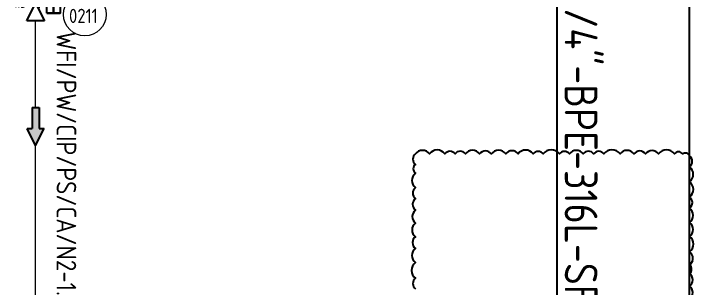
# Model space of a CAD drawing. Header units: millimetres. Extents: x -68339142 to 208, y -167 to 82456658.
# Drawn here: x -68333498 to -68332937, y 82448937 to 82449163 of the extents above; entities that cross this region are included whole.
import ezdxf

# ---------------------------------------------------------------- set-up
doc = ezdxf.new("R2010")
doc.units = ezdxf.units.MM
doc.header["$MEASUREMENT"] = 0
doc.layers.add('AM_8', color=1, linetype='Continuous', lineweight=15)
doc.layers.add('图层01注射用水WFI', color=3, linetype='Continuous', lineweight=5)
for name, color, linetype in [('WFI', 100, 'Continuous'), ('压缩空气', 130, 'Continuous'), ('文字', 1, 'Continuous'), ('機器', 7, 'Continuous')]:
    doc.layers.add(name, color=color, linetype=linetype)
doc.styles.get("Standard").update_dxf_attribs({"font": 'gbenor.shx', "bigfont": 'gbcbig.shx'})

# ---------------------------------------------------------------- blocks, each defined once
blk = doc.blocks.new('*U331')
at = {"color": 0}
for p, q in [((5.62, 11.25), (-5.63, 11.25)), ((-5.63, 11.25), (0, 0)), ((0, 0), (5.62, 11.25)), ((7.03, -6.33), (7.03, 6.33)), ((7.03, 6.33), (15.47, 6.33)), ((11.25, -6.33), (11.25, 6.33)), ((11.25, 6.33), (11.25, -6.33)), ((15.47, 6.33), (15.47, -6.33)), ((-5.63, -11.25), (0, 0)), ((0, 0), (5.62, -11.25)), ((2.81, 0), (11.25, 0)), ((5.62, -11.25), (-5.63, -11.25))]:
    blk.add_line(p, q, dxfattribs=at)
blk.add_lwpolyline([(7.03, -6.33), (7.03, -6.33), (15.47, -6.33), (15.47, -6.33)], close=True, dxfattribs=at)
at = {"color": 1, "linetype": 'ByBlock', "lineweight": 9}
blk.add_circle((31.09, -7.25), 13.5, dxfattribs=at)
at = {"color": 0}
blk.add_arc((-2.81, 0), 5.62, 323.1301, 36.8699, dxfattribs=at)
at = {"color": 1, "linetype": 'ByBlock', "lineweight": 9}
for tag, p, height, flags in [('YQJ_CODE', (23.38, -4.58), 9, 2), ('YQJ_ITEMID', (12.3, -9.27), 5, 1), ('YQJ_CLASS_NAME', (12.34, -15.05), 5, 1), ('品牌', (13.52, -20.57), 5, 1), ('供电电源', (13.41, -26.42), 5, 1), ('控制方式', (13.73, -33.14), 5, 1), ('输出信号类型1', (14.15, -39.41), 5, 1), ('输出信号类型2', (13.98, -46.43), 5, 1)]:
    blk.add_attdef(tag, p, '', height=height, dxfattribs=dict(at, flags=flags))
for tag, p, height in [('尺寸', (-14.09, -3.01), 6.3), ('YQJ_NO', (21.1, -12.59), 9)]:
    blk.add_attdef(tag, p, '', height=height, dxfattribs=at)
blk = doc.blocks.new('KGJK')
at = {"layer": 'AM_8'}
blk.add_hatch(color=256, dxfattribs=at).paths.add_polyline_path([(5848.81, -1050.61), (5848.81, -1052.35), (5853.94, -1052.35), (5853.94, -1053.56), (5858.11, -1051.48), (5853.94, -1049.39), (5853.94, -1050.61)])
at = {"layer": '文字'}
for p, q in [((5858.11, -1051.48), (5853.94, -1049.39)), ((5853.94, -1049.39), (5853.94, -1050.61)), ((5848.81, -1050.61), (5848.81, -1052.35)), ((5848.81, -1050.61), (5853.94, -1050.61)), ((5848.81, -1052.35), (5853.94, -1052.35)), ((5858.11, -1051.48), (5853.94, -1053.56)), ((5853.94, -1052.35), (5853.94, -1053.56))]:
    blk.add_line(p, q, dxfattribs=at)

msp = doc.modelspace()

# ---------------------------------------------------------------- linework, layer by layer
at = {"color": 4}
for p, q in [((-68333049.38751, 82448851.32648), (-68333049.73901, 82449345.13025)), ((-68332940.48932, 82448464.6218), (-68332940.48932, 82449345.32907))]:
    msp.add_line(p, q, dxfattribs=at)
msp.add_lwpolyline([(-68332940.48932, 82448927.98512, 0.52056705), (-68332940.48932, 82448938.46579, 0.52056705), (-68332940.48932, 82448948.91472, 0.52056705), (-68332940.48932, 82448955.85666, 0.52056705), (-68332940.48932, 82448966.94749, 0.52056705), (-68332940.48932, 82448979.57422, 0.52056705), (-68332940.48932, 82448991.04674, 0.52056705), (-68332940.48932, 82449002.75425, 0.52056705), (-68332940.48932, 82449012.04327, 0.52056705), (-68332940.48932, 82449024.58455, 0.52056705), (-68332940.48932, 82449036.81006, 0.52056705), (-68332940.48932, 82449046.03194, 0.52056705), (-68332945.95715, 82449047.53453, 0.52056705), (-68332952.81324, 82449047.53453, 0.52056705), (-68332965.91544, 82449047.53453, 0.52056705), (-68332976.68136, 82449047.53453, 0.52056705), (-68332986.24952, 82449047.53453, 0.52056705), (-68332997.69946, 82449047.53453, 0.52056705), (-68333010.96626, 82449047.53453, 0.52056705), (-68333019.41378, 82449047.53453, 0.52056705), (-68333028.03892, 82449047.53453, 0.52056705), (-68333039.4622, 82449047.53453, 0.52056705), (-68333047.68979, 82449047.53453, 0.52056705), (-68333060.99912, 82449047.53453, 0.52056705), (-68333069.30829, 82449047.53453, 0.52056705), (-68333081.69718, 82449047.53453, 0.52056705), (-68333091.83258, 82449047.53453, 0.52056705), (-68333103.76938, 82449047.53453, 0.52056705), (-68333113.52188, 82449047.53453, 0.52056705), (-68333125.13885, 82449047.53453, 0.52056705), (-68333133.64802, 82449047.53453, 0.52056705), (-68333142.0927, 82449047.53453, 0.52056705), (-68333154.68484, 82449047.53453, 0.52056705), (-68333166.18955, 82449047.53453, 0.52056705), (-68333166.18955, 82449038.96859, 0.52056705), (-68333166.18955, 82449031.62564, 0.52056705), (-68333166.18955, 82449019.74682, 0.52056705), (-68333166.18955, 82449010.86227, 0.52056705), (-68333166.18955, 82449001.13968, 0.52056705), (-68333166.18955, 82448990.5819, 0.52056705), (-68333166.18955, 82448979.32464, 0.52056705), (-68333166.18955, 82448969.53695, 0.52056705), (-68333166.18955, 82448957.96026, 0.52056705), (-68333166.18955, 82448945.02774, 0.52056705), (-68333166.18955, 82448936.25489, 0.52056705)], format="xyb", dxfattribs=at)
at = {"layer": 'WFI', "color": 3, "lineweight": 9}
for p, q in [((-68333479.4206, 82449085.86509), (-68333479.42069, 82449157.27964)), ((-68333479.42016, 82448746.0261), (-68333479.42056, 82449054.50042))]:
    msp.add_line(p, q, dxfattribs=at)

# ---------------------------------------------------------------- block references
ref = msp.add_blockref('*U331', (-68333479.42008, 82449171.95542), dxfattribs=dict(xscale=1.304513100000001, yscale=1.304513100000001, zscale=1.304513100000001))
ref.add_attrib('YQJ_NO', '0211', (-68333451.89894, 82449155.53266), dxfattribs={"color": 1, "linetype": 'ByBlock', "lineweight": 9, "height": 11.740618})
ref.add_attrib('尺寸', '1.5"', (-68333497.80585, 82449168.02935), dxfattribs={"color": 1, "linetype": 'ByBlock', "lineweight": 9, "height": 8.218433})
at = {"layer": '機器', "lineweight": 9, "xscale": -3.384651308526882, "yscale": 3.384651308526882, "zscale": 3.384651308526882, "rotation": 90}
msp.add_blockref('KGJK', (-68337038.26241, 82468882.05919), dxfattribs=at)

# ---------------------------------------------------------------- texts
at = {"layer": '压缩空气', "lineweight": 9, "insert": (-68333029.81101, 82449124.10729), "char_height": 26.99268, "attachment_point": 5, "rotation": 270}
msp.add_mtext('PS/CA/N2-3/4"-BPE-316L-SF4', dxfattribs=at)
at = {"layer": '图层01注射用水WFI', "color": 3, "lineweight": 9, "insert": (-68333454.04777, 82448966.02231), "char_height": 16.195608, "attachment_point": 5, "rotation": 270}
msp.add_mtext('WFI/PW/CIP/PS/CA/N2-1.5"-BPE-316L-SF4', dxfattribs=at)

doc.saveas('drawing.dxf')
